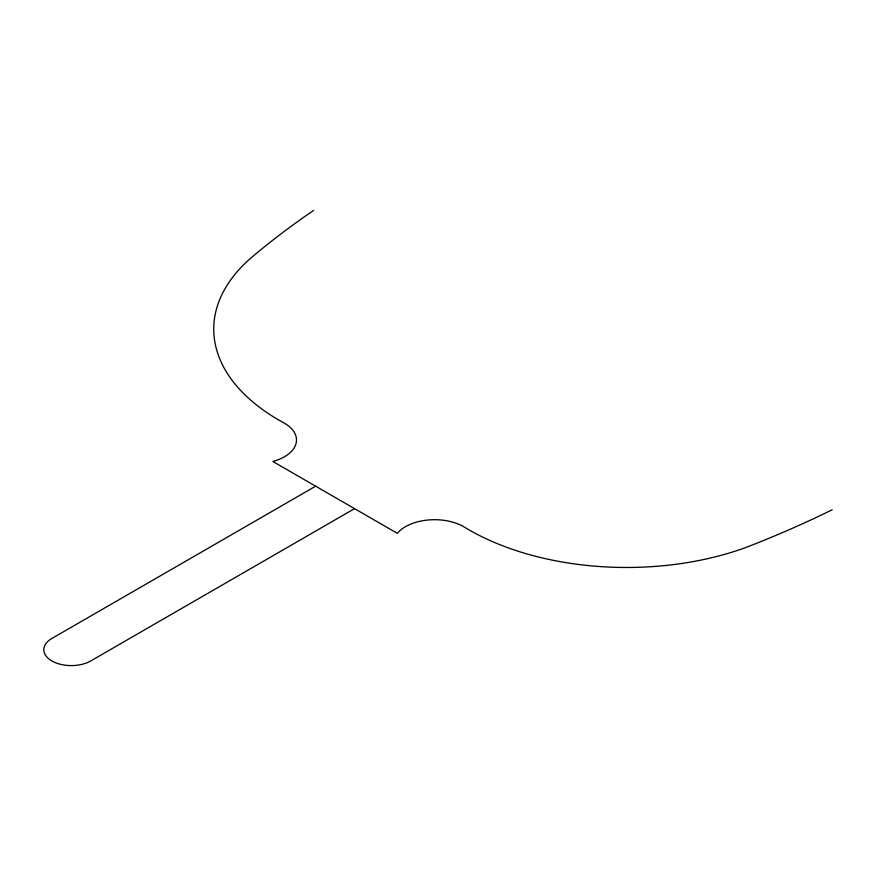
<?xml version="1.0" encoding="UTF-8"?>
<svg xmlns="http://www.w3.org/2000/svg" width="876" height="876" viewBox="0 0 876 876"><rect width="100%" height="100%" fill="white"/><g stroke="black" fill="none" stroke-linecap="round" stroke-linejoin="round"><path stroke-width="1.31" d="M315.645 486.18L51.848 638.484A27.506 15.877 0 0 0 51.848 660.942A27.506 15.877 0 0 0 90.754 660.942L354.539 508.638M313.685 210.415A948.774 547.774 0 0 0 248.981 259.679A223.019 128.761 0 0 0 283.616 422.747A41.106 23.729 0 0 1 272.863 461.477L397.332 533.342A41.106 23.729 0 0 1 464.422 527.133A223.019 128.761 0 0 0 746.867 547.128A948.774 547.774 0 0 0 832.2 509.766"/></g></svg>
